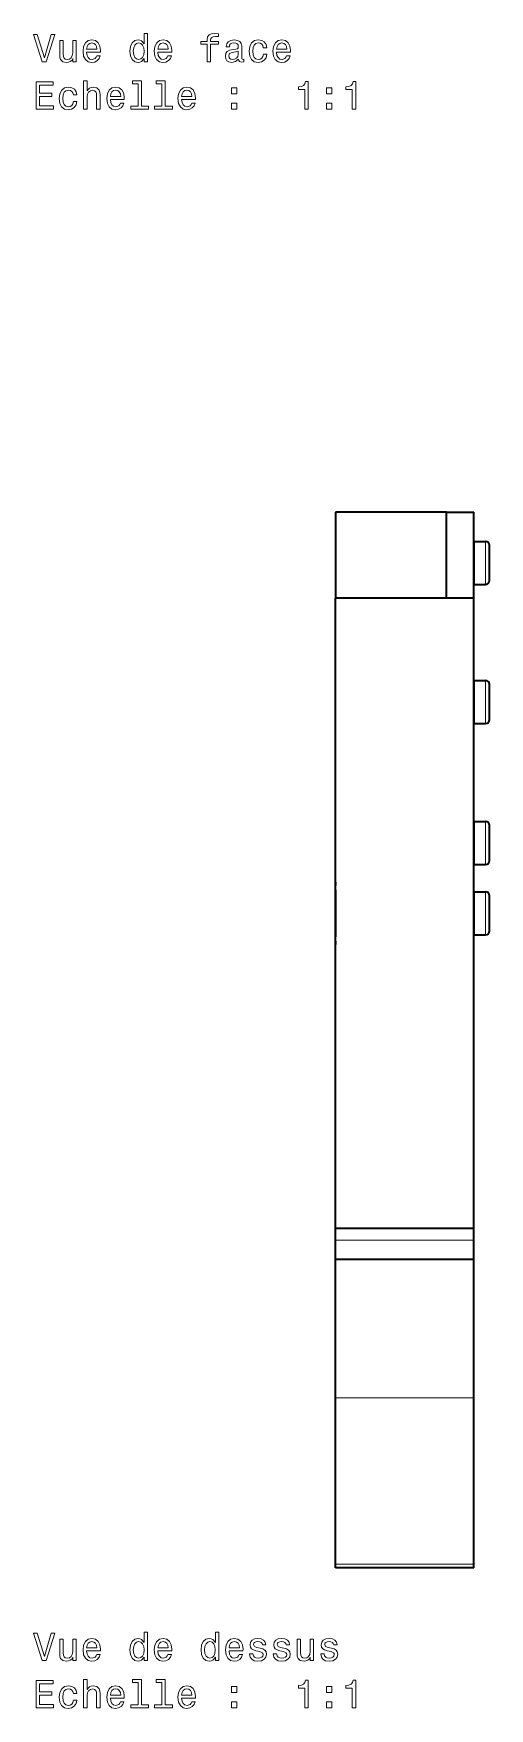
# Model space of a CAD drawing. Extents: x 155 to 1136, y 87 to 920.
# Drawn here: x 397.8 to 456.2, y 86.8 to 301.1 of the extents above; entities that cross this region are included whole.
import ezdxf

# ---------------------------------------------------------------- set-up
doc = ezdxf.new("R2010")
doc.units = 0

msp = doc.modelspace()

# ---------------------------------------------------------------- linework, layer by layer
at = {"color": 7, "lineweight": 35, "ltscale": 0.275003}
for p, q in [((436.46, 239.86), (436.46, 228.86)), ((450.66, 228.86), (450.66, 239.86)), ((450.66, 228.86), (450.66, 239.86)), ((454.16, 228.86), (454.16, 239.86)), ((436.46, 209.06), (436.46, 220.06))]:
    msp.add_line(p, q, dxfattribs=at)
at = {"color": 7, "lineweight": 35, "ltscale": 0.355}
msp.add_line((450.66, 239.86), (436.46, 239.86), dxfattribs=at)
at = {"color": 7, "lineweight": 35, "ltscale": 0.0875}
msp.add_line((450.66, 239.86), (454.16, 239.86), dxfattribs=at)
at = {"color": 7, "lineweight": 13, "ltscale": 0.101711}
for p, q in [((454.26, 232.04), (454.26, 236.11)), ((455.66, 232.04), (455.66, 236.11)), ((454.26, 214.25), (454.26, 218.31)), ((455.66, 214.25), (455.66, 218.31)), ((454.26, 196.21), (454.26, 200.28)), ((455.66, 196.21), (455.66, 200.28)), ((454.26, 187.21), (454.26, 191.28)), ((455.66, 187.21), (455.66, 191.28))]:
    msp.add_line(p, q, dxfattribs=at)
at = {"color": 7, "lineweight": 35, "ltscale": 0.034999}
for p, q in [((454.26, 236.11), (455.66, 236.11)), ((454.26, 230.61), (455.66, 230.61)), ((454.26, 218.31), (455.66, 218.31)), ((454.26, 212.81), (455.66, 212.81)), ((454.26, 200.28), (455.66, 200.28)), ((454.26, 194.78), (455.66, 194.78)), ((454.26, 191.28), (455.66, 191.28)), ((454.26, 185.78), (455.66, 185.78))]:
    msp.add_line(p, q, dxfattribs=at)
at = {"color": 7, "lineweight": 35, "ltscale": 0.083218}
for p, q in [((456.16, 232.28), (456.16, 235.61)), ((456.16, 214.49), (456.16, 217.81)), ((456.16, 196.45), (456.16, 199.78)), ((456.16, 187.45), (456.16, 190.78))]:
    msp.add_line(p, q, dxfattribs=at)
at = {"color": 7, "lineweight": 13, "ltscale": 0.035789}
for p, q in [((454.26, 230.61), (454.26, 232.04)), ((455.66, 230.61), (455.66, 232.04)), ((454.26, 212.81), (454.26, 214.25)), ((455.66, 212.81), (455.66, 214.25)), ((454.26, 194.78), (454.26, 196.21)), ((455.66, 194.78), (455.66, 196.21)), ((454.26, 185.78), (454.26, 187.21)), ((455.66, 185.78), (455.66, 187.21))]:
    msp.add_line(p, q, dxfattribs=at)
at = {"color": 7, "lineweight": 35, "ltscale": 0.029282}
for p, q in [((456.16, 231.11), (456.16, 232.28)), ((456.16, 213.31), (456.16, 214.49)), ((456.16, 195.28), (456.16, 196.45)), ((456.16, 186.28), (456.16, 187.45))]:
    msp.add_line(p, q, dxfattribs=at)
at = {"color": 7, "lineweight": 35}
for p, q in [((436.46, 188.53), (436.46, 228.86)), ((454.16, 188.53), (454.16, 228.86)), ((436.46, 148.21), (436.46, 188.53)), ((454.16, 148.21), (454.16, 188.53)), ((436.46, 126.54), (436.46, 148.52)), ((436.46, 105.27), (436.46, 126.54)), ((454.16, 105.27), (454.16, 126.54))]:
    msp.add_line(p, q, dxfattribs=at)
at = {"color": 7, "lineweight": 35, "ltscale": 0.4425}
for p, q in [((454.16, 228.86), (436.46, 228.86)), ((454.16, 148.21), (436.46, 148.21)), ((454.16, 144.27), (436.46, 144.27)), ((454.16, 104.82), (436.46, 104.82))]:
    msp.add_line(p, q, dxfattribs=at)
at = {"color": 7, "lineweight": 35, "ltscale": 0.3}
msp.add_line((436.46, 191.53), (436.46, 203.53), dxfattribs=at)
at = {"color": 7, "lineweight": 35, "ltscale": 0.010683}
for p, q in [((436.46, 192.53), (436.46, 192.11)), ((436.46, 184.96), (436.46, 184.53))]:
    msp.add_line(p, q, dxfattribs=at)
at = {"color": 7, "lineweight": 35, "ltscale": 0.039043}
msp.add_line((436.46, 191.53), (436.46, 189.97), dxfattribs=at)
at = {"color": 7, "lineweight": 35, "ltscale": 0.110957}
msp.add_line((436.46, 189.97), (436.46, 185.53), dxfattribs=at)
at = {"color": 7, "lineweight": 35, "ltscale": 0.036798}
for p, q in [((436.46, 146.74), (436.46, 148.21)), ((454.16, 146.74), (454.16, 148.21))]:
    msp.add_line(p, q, dxfattribs=at)
at = {"color": 7, "lineweight": 35, "ltscale": 0.061766}
for p, q in [((436.46, 144.27), (436.46, 146.74)), ((454.16, 144.27), (454.16, 146.74))]:
    msp.add_line(p, q, dxfattribs=at)
at = {"color": 7, "lineweight": 13, "ltscale": 0.4425}
for p, q in [((454.16, 146.74), (436.46, 146.74)), ((454.16, 126.54), (436.46, 126.54)), ((454.16, 105.27), (436.46, 105.27))]:
    msp.add_line(p, q, dxfattribs=at)
at = {"color": 7, "lineweight": 35, "ltscale": 0.44309}
msp.add_line((454.16, 126.54), (454.16, 144.27), dxfattribs=at)
at = {"color": 7, "lineweight": 35, "ltscale": 0.47395}
msp.add_line((454.16, 106.95), (454.16, 125.91), dxfattribs=at)
at = {"color": 7, "lineweight": 35, "ltscale": 0.011257}
for p, q in [((436.46, 104.82), (436.46, 105.27)), ((454.16, 104.82), (454.16, 105.27))]:
    msp.add_line(p, q, dxfattribs=at)
at = {"color": 7, "lineweight": 13}
for points in [[(400.1, 300.96), (399.23, 297.98), (398.32, 300.96), (397.85, 300.96), (398.97, 297.45), (399.48, 297.45), (400.58, 300.96)], [(403.31, 300.16), (402.86, 300.16), (402.86, 298.6), (402.81, 298.24), (402.67, 297.97), (402.44, 297.81), (402.14, 297.76), (401.9, 297.8), (401.75, 297.92), (401.67, 298.13), (401.65, 298.42), (401.65, 300.16), (401.2, 300.16), (401.2, 298.38), (401.22, 298.02), (401.31, 297.73), (401.61, 297.45), (402.08, 297.36), (402.33, 297.39), (402.55, 297.48), (402.73, 297.64), (402.88, 297.87), (402.88, 297.45), (403.31, 297.45)], [(404.64, 298.68), (406.42, 298.68), (406.42, 298.89), (406.34, 299.47), (406.12, 299.9), (405.77, 300.16), (405.3, 300.26), (404.84, 300.16), (404.49, 299.87), (404.26, 299.42), (404.18, 298.81), (404.26, 298.19), (404.48, 297.74), (404.83, 297.45), (405.28, 297.36), (405.68, 297.42), (406, 297.6), (406.24, 297.87), (406.37, 298.23), (405.93, 298.23), (405.84, 298.03), (405.71, 297.88), (405.34, 297.76), (405.05, 297.81), (404.84, 297.99), (404.69, 298.28), (404.64, 298.66)], [(411.99, 297.87), (411.99, 297.45), (412.44, 297.45), (412.44, 301.07), (412, 301.07), (412, 299.75), (411.66, 300.13), (411.45, 300.22), (411.21, 300.26), (410.79, 300.16), (410.45, 299.87), (410.24, 299.42), (410.16, 298.81), (410.24, 298.2), (410.45, 297.74), (410.79, 297.45), (411.21, 297.36), (411.45, 297.39), (411.66, 297.48)], [(413.75, 298.68), (415.53, 298.68), (415.53, 298.89), (415.45, 299.47), (415.23, 299.9), (414.88, 300.16), (414.41, 300.26), (413.95, 300.16), (413.6, 299.87), (413.37, 299.42), (413.29, 298.81), (413.36, 298.19), (413.59, 297.74), (413.94, 297.45), (414.39, 297.36), (414.79, 297.42), (415.11, 297.6), (415.35, 297.87), (415.48, 298.23), (415.04, 298.23), (414.95, 298.03), (414.82, 297.88), (414.45, 297.76), (414.16, 297.81), (413.94, 297.99), (413.8, 298.28), (413.75, 298.66)], [(420.05, 299.69), (420.05, 297.45), (420.49, 297.45), (420.49, 299.69), (421.5, 299.69), (421.5, 300.07), (420.49, 300.07), (420.49, 300.24), (420.53, 300.44), (420.65, 300.58), (420.84, 300.66), (421.12, 300.69), (421.5, 300.67), (421.5, 301.05), (421.02, 301.07), (420.59, 301.03), (420.29, 300.89), (420.11, 300.66), (420.05, 300.32), (420.05, 300.07), (419.24, 300.07), (419.24, 299.69)], [(424.08, 297.81), (424.08, 297.79), (424.11, 297.62), (424.18, 297.5), (424.5, 297.4), (424.75, 297.44), (424.75, 297.79), (424.64, 297.77), (424.5, 297.84), (424.47, 298.04), (424.47, 299.44), (424.41, 299.8), (424.24, 300.05), (423.93, 300.2), (423.5, 300.26), (423.07, 300.2), (422.76, 300.03), (422.56, 299.76), (422.5, 299.41), (422.5, 299.38), (422.89, 299.38), (422.93, 299.59), (423.04, 299.74), (423.22, 299.83), (423.48, 299.86), (423.73, 299.84), (423.9, 299.76), (424.01, 299.63), (424.04, 299.45), (424.02, 299.24), (423.94, 299.13), (423.74, 299.08), (423.36, 299.04), (422.93, 298.95), (422.62, 298.79), (422.44, 298.54), (422.39, 298.16), (422.44, 297.83), (422.59, 297.58), (422.84, 297.43), (423.19, 297.37), (423.66, 297.48)], [(427.23, 299.26), (427.67, 299.26), (427.58, 299.67), (427.36, 299.99), (427.03, 300.18), (426.59, 300.26), (426.1, 300.16), (425.73, 299.87), (425.5, 299.42), (425.42, 298.8), (425.5, 298.19), (425.72, 297.74), (426.08, 297.45), (426.57, 297.36), (427.01, 297.43), (427.34, 297.65), (427.58, 297.98), (427.68, 298.42), (427.25, 298.42), (427.18, 298.14), (427.04, 297.93), (426.83, 297.8), (426.59, 297.76), (426.28, 297.82), (426.06, 298.02), (425.92, 298.35), (425.88, 298.82), (425.92, 299.27), (426.06, 299.6), (426.29, 299.8), (426.59, 299.87), (426.85, 299.82), (427.05, 299.71), (427.18, 299.52)], [(428.93, 298.68), (430.71, 298.68), (430.71, 298.89), (430.63, 299.47), (430.41, 299.9), (430.06, 300.16), (429.59, 300.26), (429.13, 300.16), (428.78, 299.87), (428.55, 299.42), (428.47, 298.81), (428.54, 298.19), (428.77, 297.74), (429.12, 297.45), (429.57, 297.36), (429.97, 297.42), (430.29, 297.6), (430.53, 297.87), (430.66, 298.23), (430.22, 298.23), (430.13, 298.03), (430, 297.88), (429.63, 297.76), (429.34, 297.81), (429.12, 297.99), (428.98, 298.28), (428.93, 298.66)], [(404.64, 299.05), (404.7, 299.4), (404.84, 299.66), (405.04, 299.81), (405.31, 299.87), (405.58, 299.81), (405.79, 299.66), (405.91, 299.4), (405.96, 299.05)], [(411.29, 299.86), (411.58, 299.79), (411.8, 299.59), (411.94, 299.26), (411.99, 298.81), (411.94, 298.35), (411.8, 298.02), (411.58, 297.82), (411.29, 297.76), (411.01, 297.82), (410.8, 298.02), (410.66, 298.36), (410.61, 298.81), (410.66, 299.26), (410.8, 299.59), (411.01, 299.79)], [(413.75, 299.05), (413.81, 299.4), (413.94, 299.66), (414.15, 299.81), (414.42, 299.87), (414.69, 299.81), (414.9, 299.66), (415.02, 299.4), (415.07, 299.05)], [(424.03, 298.4), (423.97, 298.14), (423.81, 297.94), (423.57, 297.81), (423.27, 297.76), (423.08, 297.79), (422.94, 297.87), (422.85, 298.01), (422.83, 298.21), (422.85, 298.38), (422.93, 298.51), (423.25, 298.65), (423.66, 298.71), (424.03, 298.83)], [(428.93, 299.05), (428.99, 299.4), (429.12, 299.66), (429.33, 299.81), (429.6, 299.87), (429.87, 299.81), (430.08, 299.66), (430.2, 299.4), (430.25, 299.05)], [(398.17, 291.41), (400.39, 291.41), (400.39, 291.83), (398.63, 291.83), (398.63, 293.02), (400.2, 293.02), (400.2, 293.43), (398.63, 293.43), (398.63, 294.48), (400.35, 294.48), (400.35, 294.91), (398.17, 294.91)], [(402.94, 293.22), (403.38, 293.22), (403.29, 293.62), (403.08, 293.94), (402.74, 294.14), (402.3, 294.21), (401.81, 294.11), (401.45, 293.83), (401.21, 293.37), (401.13, 292.75), (401.21, 292.14), (401.44, 291.69), (401.79, 291.41), (402.28, 291.31), (402.72, 291.39), (403.05, 291.6), (403.29, 291.93), (403.39, 292.38), (402.96, 292.38), (402.89, 292.09), (402.75, 291.88), (402.55, 291.75), (402.3, 291.71), (401.99, 291.78), (401.77, 291.98), (401.63, 292.3), (401.59, 292.77), (401.63, 293.22), (401.77, 293.55), (402, 293.75), (402.3, 293.82), (402.56, 293.78), (402.76, 293.66), (402.89, 293.47)], [(404.26, 291.41), (404.7, 291.41), (404.7, 292.97), (404.74, 293.33), (404.89, 293.59), (405.12, 293.75), (405.42, 293.81), (405.66, 293.76), (405.81, 293.63), (405.89, 293.4), (405.91, 293.1), (405.91, 291.41), (406.36, 291.41), (406.36, 293.19), (406.34, 293.55), (406.25, 293.84), (405.95, 294.12), (405.49, 294.21), (405.23, 294.18), (405.02, 294.08), (404.84, 293.93), (404.7, 293.72), (404.7, 295.03), (404.26, 295.03)], [(407.68, 292.63), (409.45, 292.63), (409.46, 292.84), (409.38, 293.42), (409.16, 293.85), (408.8, 294.12), (408.34, 294.21), (407.88, 294.11), (407.52, 293.83), (407.3, 293.37), (407.22, 292.76), (407.29, 292.14), (407.52, 291.69), (407.87, 291.41), (408.32, 291.31), (408.71, 291.38), (409.04, 291.55), (409.27, 291.82), (409.41, 292.18), (408.97, 292.18), (408.88, 291.98), (408.75, 291.83), (408.38, 291.71), (408.09, 291.77), (407.87, 291.94), (407.73, 292.23), (407.68, 292.62)], [(407.68, 293.01), (407.73, 293.35), (407.87, 293.61), (408.08, 293.77), (408.35, 293.82), (408.62, 293.77), (408.82, 293.61), (408.95, 293.35), (409, 293.01)], [(411.21, 294.65), (411.21, 291.78), (410.3, 291.78), (410.3, 291.41), (412.56, 291.41), (412.56, 291.78), (411.65, 291.78), (411.65, 295.03), (410.51, 295.03), (410.51, 294.65)], [(414.25, 294.65), (414.25, 291.78), (413.33, 291.78), (413.33, 291.41), (415.6, 291.41), (415.6, 291.78), (414.69, 291.78), (414.69, 295.03), (413.55, 295.03), (413.55, 294.65)], [(416.79, 292.63), (418.56, 292.63), (418.57, 292.84), (418.49, 293.42), (418.27, 293.85), (417.91, 294.12), (417.44, 294.21), (416.98, 294.11), (416.63, 293.83), (416.4, 293.37), (416.32, 292.76), (416.4, 292.14), (416.63, 291.69), (416.97, 291.41), (417.43, 291.31), (417.82, 291.38), (418.14, 291.55), (418.38, 291.82), (418.52, 292.18), (418.08, 292.18), (417.99, 291.98), (417.86, 291.83), (417.48, 291.71), (417.2, 291.77), (416.98, 291.94), (416.84, 292.23), (416.79, 292.62)], [(416.79, 293.01), (416.84, 293.35), (416.98, 293.61), (417.19, 293.77), (417.46, 293.82), (417.73, 293.77), (417.93, 293.61), (418.06, 293.35), (418.1, 293.01)], [(423.17, 293.36), (423.86, 293.36), (423.86, 294.12), (423.17, 294.12)], [(432.53, 291.41), (432.99, 291.41), (432.99, 294.93), (432.65, 294.93), (432.56, 294.62), (432.38, 294.42), (432.1, 294.3), (431.72, 294.26), (431.72, 293.9), (432.53, 293.9)], [(435.31, 293.36), (436.01, 293.36), (436.01, 294.12), (435.31, 294.12)], [(438.6, 291.41), (439.06, 291.41), (439.06, 294.93), (438.72, 294.93), (438.63, 294.62), (438.45, 294.42), (438.17, 294.3), (437.79, 294.26), (437.79, 293.9), (438.6, 293.9)], [(423.17, 291.41), (423.86, 291.41), (423.86, 292.16), (423.17, 292.16)], [(435.31, 291.41), (436.01, 291.41), (436.01, 292.16), (435.31, 292.16)], [(400.1, 96.47), (399.23, 93.49), (398.32, 96.47), (397.85, 96.47), (398.97, 92.96), (399.48, 92.96), (400.58, 96.47)], [(411.99, 93.38), (411.99, 92.96), (412.44, 92.96), (412.44, 96.58), (412, 96.58), (412, 95.26), (411.66, 95.64), (411.45, 95.73), (411.21, 95.77), (410.79, 95.67), (410.45, 95.38), (410.24, 94.93), (410.16, 94.32), (410.24, 93.71), (410.45, 93.25), (410.79, 92.96), (411.21, 92.87), (411.45, 92.9), (411.66, 92.99)], [(421.1, 93.38), (421.1, 92.96), (421.54, 92.96), (421.54, 96.58), (421.1, 96.58), (421.1, 95.26), (420.77, 95.64), (420.56, 95.73), (420.32, 95.77), (419.89, 95.67), (419.56, 95.38), (419.34, 94.93), (419.27, 94.32), (419.34, 93.71), (419.56, 93.25), (419.89, 92.96), (420.32, 92.87), (420.56, 92.9), (420.77, 92.99)], [(403.31, 95.67), (402.86, 95.67), (402.86, 94.11), (402.81, 93.74), (402.67, 93.48), (402.44, 93.32), (402.14, 93.27), (401.9, 93.31), (401.75, 93.43), (401.67, 93.64), (401.65, 93.93), (401.65, 95.67), (401.2, 95.67), (401.2, 93.89), (401.22, 93.53), (401.31, 93.23), (401.61, 92.96), (402.08, 92.87), (402.33, 92.9), (402.55, 92.99), (402.73, 93.15), (402.88, 93.38), (402.88, 92.96), (403.31, 92.96)], [(404.64, 94.19), (406.42, 94.19), (406.42, 94.39), (406.34, 94.97), (406.12, 95.41), (405.77, 95.67), (405.3, 95.77), (404.84, 95.67), (404.49, 95.38), (404.26, 94.92), (404.18, 94.32), (404.26, 93.7), (404.48, 93.25), (404.83, 92.96), (405.28, 92.87), (405.68, 92.93), (406, 93.1), (406.24, 93.38), (406.37, 93.74), (405.93, 93.74), (405.84, 93.54), (405.71, 93.39), (405.34, 93.27), (405.05, 93.32), (404.84, 93.5), (404.69, 93.78), (404.64, 94.17)], [(404.64, 94.56), (404.7, 94.91), (404.84, 95.17), (405.04, 95.32), (405.31, 95.38), (405.58, 95.32), (405.79, 95.17), (405.91, 94.91), (405.96, 94.56)], [(411.29, 95.37), (411.58, 95.3), (411.8, 95.1), (411.94, 94.77), (411.99, 94.32), (411.94, 93.86), (411.8, 93.53), (411.58, 93.33), (411.29, 93.27), (411.01, 93.33), (410.8, 93.53), (410.66, 93.87), (410.61, 94.32), (410.66, 94.77), (410.8, 95.1), (411.01, 95.3)], [(413.75, 94.19), (415.53, 94.19), (415.53, 94.39), (415.45, 94.97), (415.23, 95.41), (414.88, 95.67), (414.41, 95.77), (413.95, 95.67), (413.6, 95.38), (413.37, 94.92), (413.29, 94.32), (413.36, 93.7), (413.59, 93.25), (413.94, 92.96), (414.39, 92.87), (414.79, 92.93), (415.11, 93.1), (415.35, 93.38), (415.48, 93.74), (415.04, 93.74), (414.95, 93.54), (414.82, 93.39), (414.45, 93.27), (414.16, 93.32), (413.94, 93.5), (413.8, 93.78), (413.75, 94.17)], [(413.75, 94.56), (413.81, 94.91), (413.94, 95.17), (414.15, 95.32), (414.42, 95.38), (414.69, 95.32), (414.9, 95.17), (415.02, 94.91), (415.07, 94.56)], [(420.4, 95.37), (420.69, 95.3), (420.91, 95.1), (421.04, 94.77), (421.09, 94.32), (421.04, 93.86), (420.91, 93.53), (420.69, 93.33), (420.4, 93.27), (420.12, 93.33), (419.91, 93.53), (419.77, 93.87), (419.72, 94.32), (419.77, 94.77), (419.91, 95.1), (420.12, 95.3)], [(422.86, 94.19), (424.63, 94.19), (424.64, 94.39), (424.56, 94.97), (424.34, 95.41), (423.98, 95.67), (423.52, 95.77), (423.06, 95.67), (422.7, 95.38), (422.48, 94.92), (422.4, 94.32), (422.47, 93.7), (422.7, 93.25), (423.05, 92.96), (423.5, 92.87), (423.89, 92.93), (424.22, 93.1), (424.45, 93.38), (424.59, 93.74), (424.15, 93.74), (424.06, 93.54), (423.93, 93.39), (423.56, 93.27), (423.27, 93.32), (423.05, 93.5), (422.91, 93.78), (422.86, 94.17)], [(422.86, 94.56), (422.92, 94.91), (423.05, 95.17), (423.26, 95.32), (423.53, 95.38), (423.8, 95.32), (424, 95.17), (424.13, 94.91), (424.18, 94.56)], [(426.83, 94.54), (426.4, 94.64), (426.09, 94.76), (425.98, 95), (426.01, 95.16), (426.12, 95.28), (426.29, 95.36), (426.54, 95.39), (426.77, 95.36), (426.96, 95.27), (427.08, 95.13), (427.13, 94.95), (427.56, 94.95), (427.56, 94.96), (427.49, 95.29), (427.28, 95.54), (426.96, 95.71), (426.54, 95.77), (426.11, 95.71), (425.79, 95.54), (425.6, 95.29), (425.54, 94.98), (425.58, 94.68), (425.72, 94.47), (425.96, 94.31), (426.29, 94.21), (426.79, 94.09), (427.09, 93.96), (427.17, 93.86), (427.2, 93.71), (427.16, 93.52), (427.04, 93.38), (426.84, 93.29), (426.58, 93.26), (426.3, 93.29), (426.1, 93.4), (425.96, 93.57), (425.91, 93.8), (425.48, 93.8), (425.55, 93.4), (425.75, 93.11), (426.08, 92.93), (426.54, 92.87), (427.01, 92.93), (427.36, 93.11), (427.57, 93.39), (427.65, 93.76), (427.59, 94.08), (427.43, 94.29), (427.18, 94.44)], [(429.87, 94.54), (429.44, 94.64), (429.12, 94.76), (429.02, 95), (429.05, 95.16), (429.15, 95.28), (429.33, 95.36), (429.57, 95.39), (429.81, 95.36), (430, 95.27), (430.12, 95.13), (430.17, 94.95), (430.6, 94.95), (430.6, 94.96), (430.53, 95.29), (430.32, 95.54), (430, 95.71), (429.57, 95.77), (429.14, 95.71), (428.83, 95.54), (428.63, 95.29), (428.57, 94.98), (428.62, 94.68), (428.76, 94.47), (428.99, 94.31), (429.33, 94.21), (429.82, 94.09), (430.13, 93.96), (430.21, 93.86), (430.24, 93.71), (430.19, 93.52), (430.07, 93.38), (429.87, 93.29), (429.61, 93.26), (429.34, 93.29), (429.13, 93.4), (429, 93.57), (428.94, 93.8), (428.51, 93.8), (428.58, 93.4), (428.79, 93.11), (429.12, 92.93), (429.57, 92.87), (430.05, 92.93), (430.39, 93.11), (430.61, 93.39), (430.68, 93.76), (430.63, 94.08), (430.47, 94.29), (430.21, 94.44)], [(433.67, 95.67), (433.22, 95.67), (433.22, 94.11), (433.17, 93.74), (433.03, 93.48), (432.8, 93.32), (432.5, 93.27), (432.27, 93.31), (432.11, 93.43), (432.03, 93.64), (432.01, 93.93), (432.01, 95.67), (431.56, 95.67), (431.56, 93.89), (431.58, 93.53), (431.68, 93.23), (431.97, 92.96), (432.44, 92.87), (432.69, 92.9), (432.91, 92.99), (433.09, 93.15), (433.24, 93.38), (433.24, 92.96), (433.67, 92.96)], [(435.94, 94.54), (435.51, 94.64), (435.2, 94.76), (435.09, 95), (435.12, 95.16), (435.23, 95.28), (435.4, 95.36), (435.64, 95.39), (435.88, 95.36), (436.07, 95.27), (436.19, 95.13), (436.24, 94.95), (436.67, 94.95), (436.67, 94.96), (436.6, 95.29), (436.39, 95.54), (436.07, 95.71), (435.64, 95.77), (435.22, 95.71), (434.9, 95.54), (434.71, 95.29), (434.65, 94.98), (434.69, 94.68), (434.83, 94.47), (435.06, 94.31), (435.4, 94.21), (435.9, 94.09), (436.2, 93.96), (436.28, 93.86), (436.31, 93.71), (436.26, 93.52), (436.14, 93.38), (435.95, 93.29), (435.68, 93.26), (435.41, 93.29), (435.21, 93.4), (435.07, 93.57), (435.01, 93.8), (434.59, 93.8), (434.66, 93.4), (434.86, 93.11), (435.19, 92.93), (435.64, 92.87), (436.12, 92.93), (436.47, 93.11), (436.68, 93.39), (436.75, 93.76), (436.7, 94.08), (436.54, 94.29), (436.28, 94.44)], [(398.17, 86.92), (400.39, 86.92), (400.39, 87.34), (398.63, 87.34), (398.63, 88.52), (400.2, 88.52), (400.2, 88.94), (398.63, 88.94), (398.63, 89.99), (400.35, 89.99), (400.35, 90.42), (398.17, 90.42)], [(404.26, 86.92), (404.7, 86.92), (404.7, 88.48), (404.74, 88.84), (404.89, 89.1), (405.12, 89.26), (405.42, 89.32), (405.66, 89.27), (405.81, 89.13), (405.89, 88.91), (405.91, 88.61), (405.91, 86.92), (406.36, 86.92), (406.36, 88.7), (406.34, 89.05), (406.25, 89.35), (405.95, 89.62), (405.49, 89.72), (405.23, 89.68), (405.02, 89.59), (404.84, 89.44), (404.7, 89.23), (404.7, 90.54), (404.26, 90.54)], [(411.21, 90.16), (411.21, 87.29), (410.3, 87.29), (410.3, 86.92), (412.56, 86.92), (412.56, 87.29), (411.65, 87.29), (411.65, 90.54), (410.51, 90.54), (410.51, 90.16)], [(414.25, 90.16), (414.25, 87.29), (413.33, 87.29), (413.33, 86.92), (415.6, 86.92), (415.6, 87.29), (414.69, 87.29), (414.69, 90.54), (413.55, 90.54), (413.55, 90.16)], [(432.53, 86.92), (432.99, 86.92), (432.99, 90.44), (432.65, 90.44), (432.56, 90.13), (432.38, 89.93), (432.1, 89.81), (431.72, 89.77), (431.72, 89.41), (432.53, 89.41)], [(438.6, 86.92), (439.06, 86.92), (439.06, 90.44), (438.72, 90.44), (438.63, 90.13), (438.45, 89.93), (438.17, 89.81), (437.79, 89.77), (437.79, 89.41), (438.6, 89.41)], [(402.94, 88.73), (403.38, 88.73), (403.29, 89.13), (403.08, 89.45), (402.74, 89.64), (402.3, 89.72), (401.81, 89.62), (401.45, 89.34), (401.21, 88.88), (401.13, 88.26), (401.21, 87.65), (401.44, 87.2), (401.79, 86.92), (402.28, 86.82), (402.72, 86.9), (403.05, 87.11), (403.29, 87.44), (403.39, 87.88), (402.96, 87.88), (402.89, 87.6), (402.75, 87.39), (402.55, 87.26), (402.3, 87.22), (401.99, 87.28), (401.77, 87.49), (401.63, 87.81), (401.59, 88.28), (401.63, 88.73), (401.77, 89.06), (402, 89.26), (402.3, 89.33), (402.56, 89.29), (402.76, 89.17), (402.89, 88.98)], [(407.68, 88.14), (409.45, 88.14), (409.46, 88.35), (409.38, 88.93), (409.16, 89.36), (408.8, 89.62), (408.34, 89.72), (407.88, 89.62), (407.52, 89.34), (407.3, 88.88), (407.22, 88.27), (407.29, 87.65), (407.52, 87.2), (407.87, 86.92), (408.32, 86.82), (408.71, 86.89), (409.04, 87.06), (409.27, 87.33), (409.41, 87.69), (408.97, 87.69), (408.88, 87.49), (408.75, 87.34), (408.38, 87.22), (408.09, 87.27), (407.87, 87.45), (407.73, 87.74), (407.68, 88.13)], [(407.68, 88.51), (407.73, 88.86), (407.87, 89.12), (408.08, 89.28), (408.35, 89.33), (408.62, 89.28), (408.82, 89.12), (408.95, 88.86), (409, 88.51)], [(416.79, 88.14), (418.56, 88.14), (418.57, 88.35), (418.49, 88.93), (418.27, 89.36), (417.91, 89.62), (417.44, 89.72), (416.98, 89.62), (416.63, 89.34), (416.4, 88.88), (416.32, 88.27), (416.4, 87.65), (416.63, 87.2), (416.97, 86.92), (417.43, 86.82), (417.82, 86.89), (418.14, 87.06), (418.38, 87.33), (418.52, 87.69), (418.08, 87.69), (417.99, 87.49), (417.86, 87.34), (417.48, 87.22), (417.2, 87.27), (416.98, 87.45), (416.84, 87.74), (416.79, 88.13)], [(416.79, 88.51), (416.84, 88.86), (416.98, 89.12), (417.19, 89.28), (417.46, 89.33), (417.73, 89.28), (417.93, 89.12), (418.06, 88.86), (418.1, 88.51)], [(423.17, 88.87), (423.86, 88.87), (423.86, 89.62), (423.17, 89.62)], [(435.31, 88.87), (436.01, 88.87), (436.01, 89.62), (435.31, 89.62)], [(423.17, 86.92), (423.86, 86.92), (423.86, 87.67), (423.17, 87.67)], [(435.31, 86.92), (436.01, 86.92), (436.01, 87.67), (435.31, 87.67)]]:
    msp.add_lwpolyline(points, close=True, dxfattribs=at)
at = {"color": 7, "lineweight": 35}
for centre, radius, start, end in [((454.26, 236.01), 0.1, 90.0336, 179.9664), ((455.66, 235.61), 0.5, 0, 90), ((454.26, 230.71), 0.1, 180.0336, 269.9664), ((455.66, 231.11), 0.5, 270, 360), ((454.26, 218.21), 0.1, 90.0256, 173.8306), ((455.66, 217.81), 0.5, 0, 90), ((454.26, 212.91), 0.1, 180.0336, 269.9664), ((455.66, 213.31), 0.5, 270, 360), ((454.26, 200.18), 0.1, 90.0336, 179.9664), ((455.66, 199.78), 0.5, 0, 90), ((455.66, 195.28), 0.5, 270, 360), ((454.26, 194.88), 0.1, 180.0336, 269.9664), ((454.26, 191.18), 0.1, 90.0336, 179.9664), ((455.66, 190.78), 0.5, 0, 90), ((454.26, 185.88), 0.1, 180.0336, 269.9664), ((455.66, 186.28), 0.5, 270, 360)]:
    msp.add_arc(centre, radius, start, end, dxfattribs=at)

doc.saveas('drawing.dxf')
